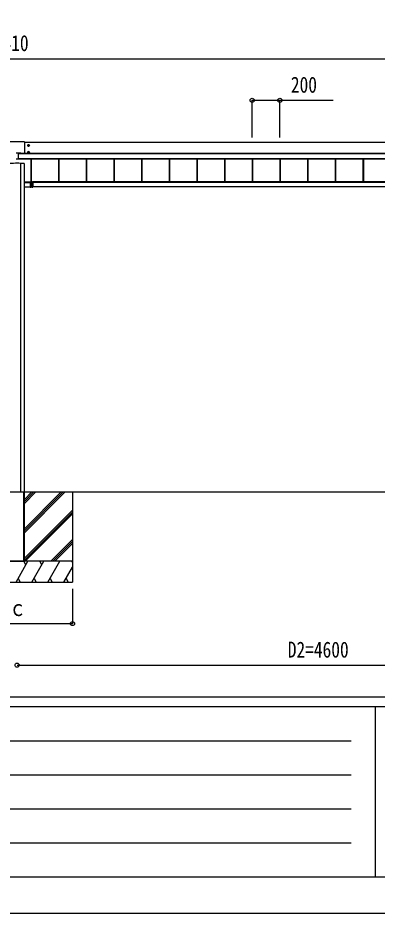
# Model space of a CAD drawing. Units: millimetres, scale not verified. Extents: x -14718 to 14718, y -10395 to 10395.
# Drawn here: x -7150 to -4554, y -10395 to -3937 of the extents above; entities that cross this region are included whole.
import ezdxf
from ezdxf.enums import TextEntityAlignment as Align

# ---------------------------------------------------------------- set-up
doc = ezdxf.new("R2010")
doc.units = ezdxf.units.MM
doc.header["$LTSCALE"] = 50
for name, color, linetype in [('0-4_YKK_A1', 4, 'Continuous'), ('0-5_YKK_D', 6, 'Continuous'), ('0-6_YKK_ZWAK', 7, 'Continuous')]:
    doc.layers.add(name, color=color, linetype=linetype)
doc.styles.add('ＭＳ ゴシック', font='')
doc.styles.get('ＭＳ ゴシック').set_extended_font_data('MS Gothic')

msp = doc.modelspace()

# ---------------------------------------------------------------- linework, layer by layer
at = {"layer": '0-4_YKK_A1'}
for p, q in [((-7103.44, -4831.15), (-7207.44, -4831.15)), ((-7102.44, -4832.15), (-7102.44, -4913.81)), ((-2608.44, -4835.37), (-7102.44, -4835.37)), ((-7079.69, -4857.11), (-7065.19, -4857.11)), ((-7079.69, -4907.08), (-7065.19, -4907.08)), ((-7074.72, -4856.35), (-7075.44, -4856.35)), ((-7074.72, -4906.32), (-7075.44, -4906.32)), ((-7072.44, -4864.36), (-7072.44, -4849.86)), ((-7072.44, -4914.33), (-7072.44, -4899.83)), ((-7070.16, -4857.87), (-7069.44, -4857.87)), ((-7070.16, -4907.84), (-7069.44, -4907.84)), ((-7162.94, -4911.31), (-7147.94, -4911.31)), ((-7147.94, -4956.46), (-7162.94, -4956.46)), ((-7147.94, -4911.31), (-7147.94, -4956.46)), ((-7147.94, -4911.48), (-7128.94, -4911.48)), ((-7147.94, -4913.48), (-7128.94, -4913.48)), ((-7147.94, -4913.81), (-2456.94, -4913.81)), ((-7147.94, -4914.29), (-2456.94, -4914.29)), ((-7147.94, -4953.27), (-2456.94, -4953.27)), ((-7147.94, -4953.78), (-2456.94, -4953.78)), ((-2456.94, -4953.92), (-7147.94, -4953.92)), ((-7128.94, -4913.81), (-7128.94, -4911.48)), ((-7056.94, -4953.92), (-7056.94, -5121.71)), ((-7056.54, -4953.92), (-7056.54, -5121.71)), ((-7053.94, -4953.92), (-7053.94, -5121.71)), ((-6856.94, -4953.92), (-6856.94, -5120.15)), ((-6854.34, -4953.92), (-6854.34, -5120.15)), ((-6853.94, -4953.92), (-6853.94, -5120.15)), ((-6656.94, -4953.92), (-6656.94, -5120.15)), ((-6654.34, -4953.92), (-6654.34, -5120.15)), ((-6653.94, -4953.92), (-6653.94, -5120.15)), ((-6456.94, -4953.92), (-6456.94, -5120.15)), ((-6454.34, -4953.92), (-6454.34, -5120.15)), ((-6453.94, -4953.92), (-6453.94, -5120.15)), ((-6256.94, -4953.92), (-6256.94, -5120.15)), ((-6254.34, -4953.92), (-6254.34, -5120.15)), ((-6253.94, -4953.92), (-6253.94, -5120.15)), ((-6056.94, -4953.92), (-6056.94, -5120.15)), ((-6054.34, -4953.92), (-6054.34, -5120.15)), ((-6053.94, -4953.92), (-6053.94, -5120.15)), ((-5856.94, -4953.92), (-5856.94, -5120.15)), ((-5854.34, -4953.92), (-5854.34, -5120.15)), ((-5853.94, -4953.92), (-5853.94, -5120.15)), ((-5656.94, -4953.92), (-5656.94, -5120.15)), ((-5654.34, -4953.92), (-5654.34, -5120.15)), ((-5653.94, -4953.92), (-5653.94, -5120.15)), ((-5456.94, -4953.92), (-5456.94, -5120.15)), ((-5454.34, -4953.92), (-5454.34, -5120.15)), ((-5453.94, -4953.92), (-5453.94, -5120.15)), ((-5256.94, -4953.92), (-5256.94, -5120.15)), ((-5254.34, -4953.92), (-5254.34, -5120.15)), ((-5253.94, -4953.92), (-5253.94, -5120.15)), ((-5056.94, -4953.92), (-5056.94, -5120.15)), ((-5054.34, -4953.92), (-5054.34, -5120.15)), ((-5053.94, -4953.92), (-5053.94, -5120.15)), ((-4856.94, -4953.92), (-4856.94, -5120.15)), ((-4854.34, -4953.92), (-4854.34, -5120.15)), ((-4853.94, -4953.92), (-4853.94, -5120.15)), ((-4656.94, -4953.92), (-4656.94, -5120.15)), ((-4654.34, -4953.92), (-4654.34, -5120.15)), ((-4653.94, -4953.92), (-4653.94, -5120.15)), ((-7130.62, -4986.12), (-7130.62, -7356.5)), ((-7105.44, -4987.86), (-7105.44, -7352.5)), ((-7105.44, -5120.15), (-7057.43, -5120.15)), ((-7105.44, -5122.15), (-7057.43, -5122.15)), ((-7105.44, -5125.02), (-7061.44, -5125.02)), ((-7105.44, -5156.5), (-7061.44, -5156.5)), ((-7061.44, -5124.78), (-7061.44, -5124.98)), ((-7055.72, -5124.8), (-7061.44, -5124.78)), ((-7061.44, -5125.28), (-7055.24, -5125.3)), ((-7061.44, -5159.06), (-7055.22, -5158.68)), ((-7061.44, -5158.76), (-7061.44, -5159.06)), ((-7057.43, -5120.15), (-7057.43, -5124.79)), ((-7057.43, -5121.71), (-7045.43, -5121.71)), ((-7055.72, -5122.21), (-7055.72, -5124.8)), ((-7055.72, -5122.21), (-7055.44, -5122.21)), ((-7055.72, -5124.8), (-7055.44, -5124.8)), ((-7055.24, -5125), (-7055.23, -5125)), ((-7055.22, -5121.71), (-7054.94, -5121.71)), ((-7055.22, -5125.3), (-7054.94, -5125.3)), ((-7054.94, -5158.38), (-7055.22, -5158.38)), ((-7054.94, -5125.3), (-7054.94, -5121.71)), ((-7054.94, -5158.38), (-7054.94, -5125.3)), ((-7047.94, -5125.3), (-7047.94, -5121.71)), ((-7047.65, -5121.71), (-7047.94, -5121.71)), ((-7047.94, -5158.38), (-7047.94, -5125.3)), ((-7047.65, -5125.3), (-7047.94, -5125.3)), ((-7047.94, -5158.38), (-7047.65, -5158.38)), ((-7041.44, -5159.06), (-7047.65, -5158.68)), ((-7047.64, -5125), (-7047.64, -5125)), ((-7041.44, -5125.28), (-7047.64, -5125.3)), ((-7047.15, -5122.21), (-7047.44, -5122.21)), ((-7047.15, -5124.8), (-7047.44, -5124.8)), ((-7047.15, -5122.21), (-7047.15, -5124.8)), ((-7047.15, -5124.8), (-7041.44, -5124.78)), ((-2605.44, -5120.15), (-7045.43, -5120.15)), ((-7045.43, -5120.15), (-7045.43, -5124.79)), ((-2605.44, -5122.15), (-7045.43, -5122.15)), ((-7041.44, -5124.78), (-7041.44, -5124.98)), ((-2605.44, -5125.02), (-7041.44, -5125.02)), ((-2606.28, -5156.5), (-7041.44, -5156.5)), ((-7041.44, -5158.76), (-7041.44, -5159.06)), ((-11705.44, -7356.5), (-2055.44, -7356.5)), ((-7205.14, -7356.5), (-7105.74, -7356.5)), ((-7109.44, -7356.5), (-7109.44, -7856.5)), ((-7107.94, -7356.5), (-7107.94, -7856.5)), ((-7105.44, -7352.5), (-7105.44, -7856.5)), ((-7105.44, -7356.5), (-7105.44, -7856.5)), ((-7105.44, -7441.5), (-7020.44, -7356.5)), ((-7105.44, -7427.36), (-7034.58, -7356.5)), ((-7105.44, -7413.22), (-7048.72, -7356.5)), ((-7105.44, -7653.63), (-6808.34, -7356.54)), ((-7105.44, -7639.49), (-6822.49, -7356.54)), ((-7105.44, -7625.35), (-6836.63, -7356.54)), ((-6755.44, -7356.5), (-6755.44, -8006.5)), ((-7105.44, -7837.48), (-6755.44, -7487.48)), ((-7105.44, -7851.62), (-6755.44, -7501.62)), ((-7096.18, -7856.5), (-6755.44, -7515.77)), ((-6912.33, -7856.5), (-6755.44, -7699.61)), ((-6898.18, -7856.5), (-6755.44, -7713.75)), ((-6884.04, -7856.5), (-6755.44, -7727.9)), ((-6755.44, -7856.5), (-7555.44, -7856.5)), ((-6755.44, -7856.5), (-7555.44, -7856.5)), ((-7205.44, -7856.5), (-7105.44, -7856.5)), ((-7163.45, -8006.5), (-7076.85, -7856.5)), ((-7091.85, -7882.48), (-7106.85, -7856.5)), ((-7047.98, -8006.5), (-6961.38, -7856.5)), ((-6976.38, -7882.48), (-6991.38, -7856.5)), ((-6932.51, -8006.5), (-6845.91, -7856.5)), ((-6755.44, -7865.17), (-6760.44, -7856.5)), ((-6817.04, -8006.5), (-6755.44, -7899.8)), ((-7555.44, -8006.5), (-6755.44, -8006.5)), ((-7148.45, -7980.52), (-7133.45, -8006.5)), ((-7032.98, -7980.52), (-7017.98, -8006.5)), ((-6917.51, -7980.52), (-6902.51, -8006.5)), ((-6802.04, -7980.52), (-6787.04, -8006.5))]:
    msp.add_line(p, q, dxfattribs=at)
for points in [[(-7072.44, -4851.34), (-7077.44, -4854.23), (-7077.44, -4860), (-7072.44, -4862.89), (-7067.44, -4860), (-7067.44, -4854.23)], [(-7072.44, -4901.31), (-7077.44, -4904.19), (-7077.44, -4909.97), (-7072.44, -4912.86), (-7067.44, -4909.97), (-7067.44, -4904.19)]]:
    msp.add_lwpolyline(points, close=True, dxfattribs=at)
for points in [[(-7075.44, -4856.35), (-7075.44, -4857.87), (-7074.72, -4857.87)], [(-7075.44, -4906.32), (-7075.44, -4907.84), (-7074.72, -4907.84)], [(-7071.68, -4854.83), (-7071.68, -4854.11), (-7073.2, -4854.11), (-7073.2, -4854.83)], [(-7073.2, -4859.39), (-7073.2, -4860.11), (-7071.68, -4860.11), (-7071.68, -4859.39)], [(-7071.68, -4904.8), (-7071.68, -4904.08), (-7073.2, -4904.08), (-7073.2, -4904.8)], [(-7069.44, -4857.87), (-7069.44, -4856.35), (-7070.16, -4856.35)], [(-7069.44, -4907.84), (-7069.44, -4906.32), (-7070.16, -4906.32)], [(-7073.2, -4909.36), (-7073.2, -4910.08), (-7071.68, -4910.08), (-7071.68, -4909.36)], [(-7055.25, -5125), (-7061.44, -5124.98), (-7061.44, -5125.28), (-7061.44, -5158.76)], [(-7055.22, -5125.3), (-7055.22, -5158.38), (-7061.44, -5158.76)], [(-7055.44, -5124.81), (-7055.44, -5124.8), (-7055.44, -5122.21)], [(-7055.23, -5125), (-7055.24, -5125), (-7055.24, -5125)], [(-7047.65, -5125.3), (-7047.65, -5158.38), (-7041.44, -5158.76)], [(-7047.64, -5125), (-7047.63, -5125), (-7047.63, -5125)], [(-7047.62, -5125), (-7041.44, -5124.98), (-7041.44, -5125.28), (-7041.44, -5158.76)], [(-7047.44, -5124.81), (-7047.44, -5124.8), (-7047.44, -5122.21)], [(-7205.14, -7356.5), (-7105.74, -7356.5), (-7105.44, -7356.5)]]:
    msp.add_lwpolyline(points, dxfattribs=at)
for centre, radius in [((-7072.44, -4857.11), 6.25), ((-7072.44, -4907.08), 6.25), ((-7072.44, -4857.11), 5), ((-7072.44, -4907.08), 5)]:
    msp.add_circle(centre, radius, dxfattribs=at)
for centre, radius, start, end in [((-7103.44, -4832.15), 1, 0.01746, 90.01745), ((-7072.44, -4857.11), 5.58, 153.74848, 206.25152), ((-7072.44, -4907.08), 5.58, 153.74848, 206.25152), ((-7072.44, -4857.11), 5.58, 93.74848, 146.25152), ((-7072.44, -4857.11), 5.58, 213.74848, 266.25152), ((-7072.44, -4907.08), 5.58, 93.74848, 146.25152), ((-7074.72, -4854.83), 1.52, 270, 0), ((-7074.72, -4859.39), 1.52, 0, 90), ((-7074.72, -4904.8), 1.52, 270, 0), ((-7074.72, -4909.36), 1.52, 0, 90), ((-7072.44, -4857.11), 5.58, 33.74848, 86.25152), ((-7072.44, -4857.11), 5.58, 273.74848, 326.25152), ((-7072.44, -4907.08), 5.58, 33.74848, 86.25152), ((-7070.16, -4854.83), 1.52, 180, 270), ((-7070.16, -4859.39), 1.52, 90, 180), ((-7070.16, -4904.8), 1.52, 180, 270), ((-7070.16, -4909.36), 1.52, 90, 180), ((-7072.44, -4857.11), 5.58, 333.74848, 26.25152), ((-7072.44, -4907.08), 5.58, 333.74848, 26.25152), ((-7072.44, -4907.08), 5.58, 213.74848, 266.25152), ((-7072.44, -4907.08), 5.58, 273.74848, 326.25152), ((-7055.65, -5126.78), 1.98, 83.79926, 91.95127), ((-7055.25, -5125.3), 0.3, 87.77338, 89.77816), ((-7055.25, -5125.14), 0.141, 85.77463, 89.9759), ((-7056.48, -5125.22), 1.25, 356.45735, 10.27369), ((-7055.24, -5121.71), 0.3, 269.98255, 359.98254), ((-7056.44, -5125.17), 1.21, 354.17006, 8.37745), ((-7055.24, -5125.3), 0.3, 0, 89.87763), ((-7056.56, -5121.78), 1.35, 350.09675, 2.91202), ((-7056.43, -5125.22), 1.22, 356.27163, 10.47203), ((-7055.24, -5158.38), 0.3, 273.5, 0), ((-7056.45, -5158.53), 1.24, 353.06854, 6.93146), ((-7047.64, -5121.71), 0.3, 180.01746, 270.01745), ((-7047.64, -5125.3), 0.3, 90.12237, 180), ((-7047.64, -5158.38), 0.3, 180, 266.5), ((-7046.31, -5121.78), 1.35, 177.08798, 189.90325), ((-7046.44, -5125.22), 1.22, 169.52797, 183.72837), ((-7046.42, -5158.53), 1.24, 173.06854, 186.93146), ((-7046.43, -5125.17), 1.21, 171.62255, 185.82994), ((-7046.39, -5125.22), 1.25, 169.72631, 183.54265), ((-7047.62, -5125.3), 0.3, 90.22184, 92.22662), ((-7047.62, -5125.14), 0.141, 90.0241, 94.22537), ((-7047.22, -5126.78), 1.98, 88.04873, 96.20074)]:
    msp.add_arc(centre, radius, start, end, dxfattribs=at)
for centre, major_axis, ratio, start_param, end_param in [((-7155.44, -4987.86), (50, 0), 0.04, 6.2831853, 9.424778), ((-7055.22, -5122.21), (-0.301, 0.4), 0.997782, 5.6362522, 7.2070486), ((-7055.74, -5124.8), (-0.001, 0.2), 0.09157, 4.6769241, 4.7117655), ((-7055.24, -5124.8), (0.482, 0.007), 0.414889, 3.1353871, 4.6694768), ((-7055.24, -5122.21), (-0.108, 0.169), 0.994155, 5.7105836, 7.28138), ((-7055.24, -5124.8), (0.145, 0.15), 0.921201, 2.3804184, 3.9145081), ((-7055.22, -5124.8), (-0.301, 0.4), 0.997782, 2.4579529, 2.4946596), ((-7047.65, -5122.21), (0.301, 0.4), 0.997782, 5.3593221, 6.9301184), ((-7047.65, -5124.8), (0.301, 0.4), 0.997782, 3.7885257, 3.8252324), ((-7047.64, -5122.21), (0.108, 0.169), 0.994155, 5.2849907, 6.855787), ((-7047.64, -5124.8), (-0.145, 0.15), 0.921201, 2.3686772, 3.9027669), ((-7047.64, -5124.8), (-0.482, 0.007), 0.414889, 1.6137085, 3.1477982), ((-7047.14, -5124.8), (0.001, 0.2), 0.09157, 1.5714198, 1.6062613)]:
    msp.add_ellipse(centre, major_axis=major_axis, ratio=ratio, start_param=start_param, end_param=end_param, dxfattribs=at)
at = {"layer": '0-5_YKK_D'}
for p, q in [((-11685.44, -4231.15), (-2625.44, -4231.15)), ((-5456.94, -4800.22), (-5456.94, -4530.15)), ((-5256.94, -4800.22), (-5256.94, -4530.15)), ((-6755.44, -8056.5), (-6755.44, -8307.5)), ((-7555.44, -8306.5), (-6755.44, -8306.5)), ((-7155.44, -8606.5), (-2555.44, -8606.5))]:
    msp.add_line(p, q, dxfattribs=at)
msp.add_lwpolyline([(-5456.94, -4531.15), (-5256.94, -4531.15), (-4871.84, -4531.15)], dxfattribs=at)
for centre in [(-5456.94, -4531.15), (-5256.94, -4531.15), (-6755.44, -8306.5), (-7155.44, -8606.5), (-7155.44, -8606.5)]:
    msp.add_circle(centre, 14.88, dxfattribs=at)
at = {"layer": '0-6_YKK_ZWAK'}
for p, q in [((13632.57, -8837.5), (-13667.43, -8837.5)), ((-4567.43, -8907.5), (-13667.43, -8907.5)), ((-4567.43, -8907.5), (-4567.43, -10132.5)), ((-17.43, -8907.5), (-4567.43, -8907.5)), ((-13518.68, -9152.5), (-4742.43, -9152.5)), ((-13518.68, -9397.5), (-4742.43, -9397.5)), ((-13518.68, -9642.5), (-4742.43, -9642.5)), ((-13518.68, -9887.5), (-4742.43, -9887.5)), ((-13667.43, -10132.5), (-4567.43, -10132.5)), ((-4567.43, -10132.5), (-17.43, -10132.5))]:
    msp.add_line(p, q, dxfattribs=at)
msp.add_lwpolyline([(-14717.5, -10395), (14717.5, -10395), (14717.5, 10395), (-14717.5, 10395)], close=True, dxfattribs=at)

# ---------------------------------------------------------------- texts
at = {"layer": '0-5_YKK_D', "style": 'ＭＳ ゴシック', "width": 0.8}
for s, p in [('D=9410', (-7449.44, -4211.15)), ('200', (-5177.44, -4511.15)), ('ｃ', (-7214.24, -8286.5)), ('D2=4600', (-5199.84, -8586.5))]:
    msp.add_text(s, height=115.5, dxfattribs=at).set_placement(p, align=Align.BOTTOM_LEFT)

doc.saveas('drawing.dxf')
